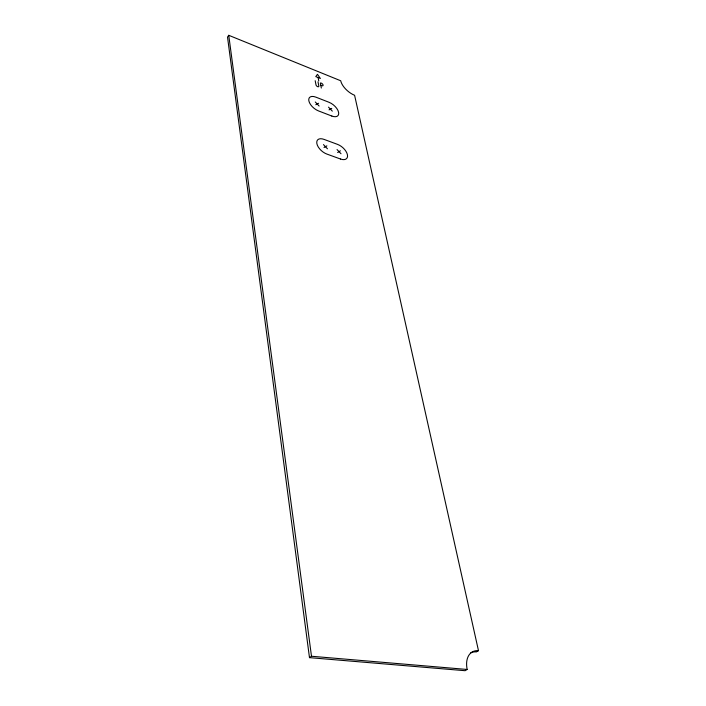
<?xml version="1.0" encoding="UTF-8"?>
<svg xmlns="http://www.w3.org/2000/svg" width="706" height="706" viewBox="0 0 706 706"><rect width="100%" height="100%" fill="white"/><g stroke="black" fill="none" stroke-linecap="round" stroke-linejoin="round"><path stroke-width="1.06" d="M228.744 35.3L227.517 37.1L309.484 657.639L465.051 670.7L467.187 669.464A21.833 14.305 61.9 0 1 478.483 650.667L354.597 95.284A14.323 7.166 40.5 0 1 340.707 80.766L228.744 35.3L311.496 656.253L309.484 657.639M337.644 152.514L340.416 150.819M324.019 147.536L326.869 145.851M478.483 650.667L476.365 651.912A21.789 14.314 61.9 0 0 470.743 652.865M329.058 109.871L331.776 108.397M315.794 104.735L318.591 103.27M311.496 656.253L467.187 669.464M320.939 85.355L321.777 85.691A1.897 0.971 39.7 0 0 323.083 85.038A1.897 0.971 39.7 0 0 321.265 83.132L321.027 83.034A0.927 0.468 39.7 0 0 320.392 83.352L321.327 88.056M317.921 77.475L315.785 76.619L317.453 74.324L320.383 78.472L318.088 77.545L318.75 80.908M328.502 107.127L332.341 111.142M315.264 101.982L319.13 106.024M337.053 149.584L341.016 153.749M323.454 144.598L327.443 148.789M318.009 81.825L318.838 86.053A1.712 0.882 39.6 0 1 317.656 86.653A1.712 0.882 39.6 0 1 316.014 84.932L315.185 80.696M340.521 159.026L326.878 154.076A10.352 5.639 40.6 0 1 316.862 143.583A10.352 5.639 40.6 0 1 324.036 139.382L337.556 144.386A10.263 5.56 41.1 0 1 347.431 154.782A10.263 5.56 41.1 0 1 340.521 159.026M331.82 116.04L318.538 110.93A10.06 5.277 39.8 0 1 308.84 100.79A10.06 5.277 39.8 0 1 315.873 97.146L329.04 102.299A9.972 5.207 40.3 0 1 338.598 112.342A9.972 5.207 40.3 0 1 331.82 116.04"/></g></svg>
